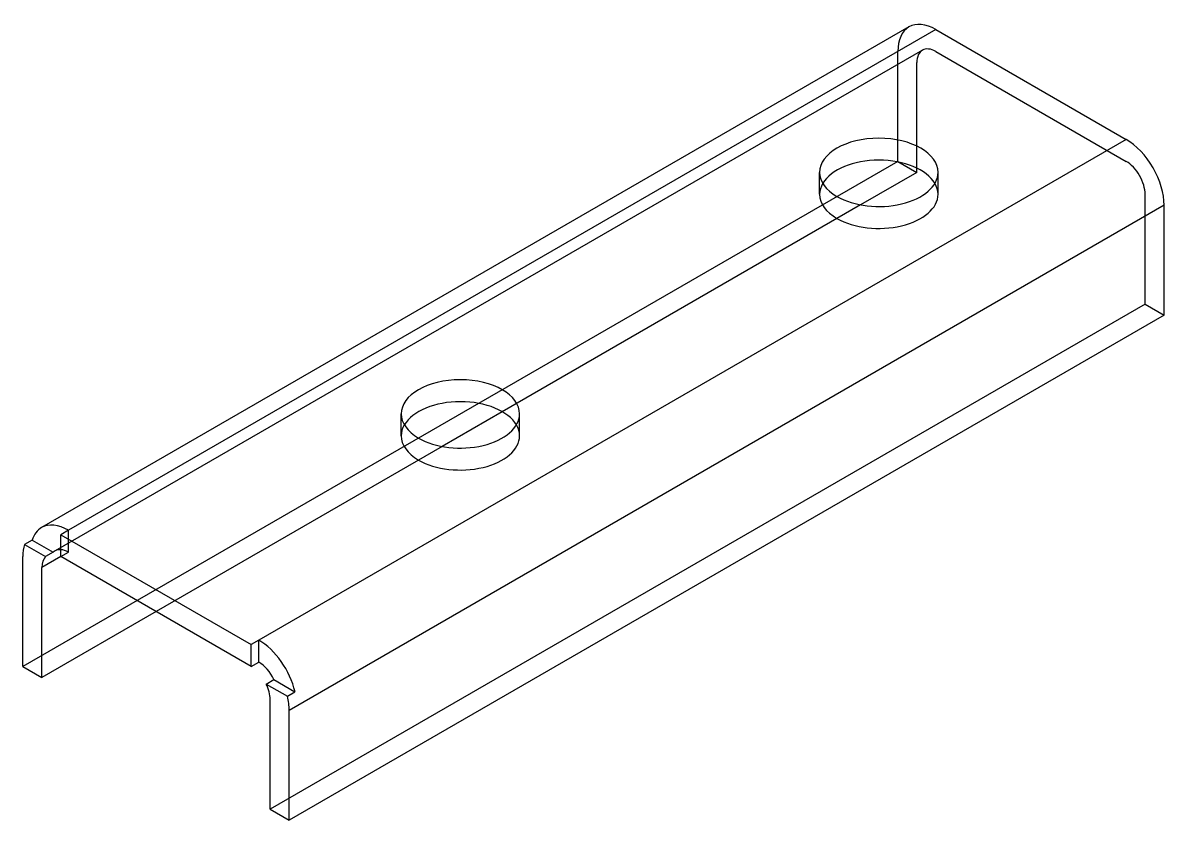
# Model space of a CAD drawing. Extents: x 128 to 1197, y 196 to 880.
# Drawn here: x 984.9 to 1197.1, y 731.4 to 879.6 of the extents above; entities that cross this region are included whole.
import ezdxf

# ---------------------------------------------------------------- set-up
doc = ezdxf.new("R2010")
doc.units = 0
doc.layers.add('IsoView', color=7, linetype='CONTINUOUS')

msp = doc.modelspace()

# ---------------------------------------------------------------- linework, layer by layer
at = {"layer": 'IsoView'}
for p, q in [((1149.62, 878.822), (988.403, 785.741)), ((1154.62, 878.327), (993.403, 785.246)), ((1154.62, 878.327), (1189.98, 857.914)), ((1152.12, 874.492), (990.903, 781.411)), ((1147.55, 853.832), (1147.55, 874.244)), ((1154.62, 874.244), (1189.98, 853.832)), ((1151.09, 852.573), (1151.09, 872.203)), ((1189.98, 857.914), (1028.76, 764.834)), ((1147.55, 853.832), (984.918, 759.935)), ((1147.55, 853.832), (1151.09, 851.79)), ((1133.02, 847.708), (1133.02, 851.79)), ((1151.09, 851.79), (1140.62, 845.749)), ((1151.09, 851.79), (1151.09, 852.573)), ((1155.02, 847.708), (1155.02, 851.79)), ((1193.51, 827.296), (1193.51, 847.708)), ((1197.05, 845.667), (1034.42, 751.77)), ((1140.62, 845.749), (1074.01, 807.291)), ((1197.05, 825.254), (1197.05, 845.667)), ((1193.51, 827.296), (1030.88, 733.398)), ((1197.05, 825.254), (1034.42, 731.357)), ((1193.51, 827.296), (1197.05, 825.254)), ((1055.24, 802.801), (1055.24, 806.883)), ((1074.01, 807.291), (1062.84, 800.842)), ((1077.24, 802.801), (1077.24, 806.883)), ((1062.84, 800.842), (1009.67, 770.141)), ((993.403, 785.246), (991.989, 784.429)), ((993.403, 781.163), (993.403, 785.246)), ((986.658, 783.425), (985.243, 782.608)), ((986.658, 783.425), (990.575, 781.163)), ((991.989, 784.429), (1027.34, 764.017)), ((991.989, 780.347), (991.989, 784.429)), ((985.243, 782.608), (989.16, 780.347)), ((990.575, 781.163), (989.16, 780.347)), ((991.989, 780.347), (993.403, 781.163)), ((984.918, 759.935), (984.918, 780.347)), ((991.989, 780.347), (988.453, 778.306)), ((1027.34, 759.935), (991.989, 780.347)), ((988.453, 757.893), (988.453, 778.306)), ((1009.67, 770.141), (988.453, 757.893)), ((1028.76, 764.834), (1027.34, 764.017)), ((1027.34, 759.935), (1027.34, 764.017)), ((1028.76, 760.751), (1028.76, 764.834)), ((984.918, 759.935), (988.453, 757.893)), ((1027.34, 759.935), (1028.76, 760.751)), ((1030.17, 756.669), (1031.59, 757.485)), ((1031.59, 757.485), (1035.5, 755.224)), ((1030.17, 756.669), (1034.09, 754.407)), ((1034.09, 754.407), (1035.5, 755.224)), ((1030.88, 733.398), (1030.88, 753.811)), ((1034.42, 731.357), (1034.42, 751.77)), ((1030.88, 733.398), (1034.42, 731.357))]:
    msp.add_line(p, q, dxfattribs=at)
for centre, major_axis, start_param, end_param in [((1154.62, 870.162), (-5, 8.66), 0, 0.785398), ((1154.62, 870.162), (-5, 8.66), 5.49779, 0), ((1154.62, 870.162), (-2.5, 4.33), 0, 0.785398), ((1154.62, 870.162), (-2.5, 4.33), 5.49779, 0), ((1144.02, 851.79), (11, 0), 0, 3.14159), ((1189.98, 849.749), (-5, 8.66), 3.92699, 5.49779), ((1144.02, 847.708), (11, 0), 0.32722, 2.81437), ((1189.98, 849.749), (-2.5, 4.33), 3.92699, 5.49779), ((1144.02, 851.79), (11, 0), 3.14159, 3.92699), ((1144.02, 851.79), (11, 0), 3.92699, 0), ((1144.02, 847.708), (11, 0), 2.81437, 3.14159), ((1144.02, 847.708), (11, 0), 0, 0.32722), ((1144.02, 847.708), (11, 0), 3.14159, 3.92699), ((1144.02, 847.708), (11, 0), 3.92699, 0), ((1066.24, 806.883), (11, 0), 0, 3.14159), ((1066.24, 802.801), (11, 0), 0.32722, 2.81437), ((1066.24, 806.883), (11, 0), 3.14159, 3.92699), ((1066.24, 806.883), (11, 0), 3.92699, 0), ((1066.24, 802.801), (11, 0), 2.81437, 3.14159), ((1066.24, 802.801), (11, 0), 0, 0.32722), ((1066.24, 802.801), (11, 0), 3.14159, 3.92699), ((1066.24, 802.801), (11, 0), 3.92699, 0), ((993.403, 777.081), (-5, 8.66), 0, 0.480706), ((993.403, 777.081), (-5, 8.66), 5.49779, 0), ((991.989, 776.264), (-5, 8.66), 0.480706, 0.785398), ((993.403, 777.081), (-2.5, 4.33), 0, 0.141897), ((993.403, 777.081), (-2.5, 4.33), 5.9093, 0), ((993.403, 777.081), (-2.5, 4.33), 5.49779, 5.9093), ((991.989, 776.264), (-2.5, 4.33), 0.141897, 0.785398), ((1028.76, 756.669), (-5, 8.66), 4.23168, 5.49779), ((1028.76, 756.669), (-2.5, 4.33), 4.57049, 5.49779), ((1027.34, 755.852), (-2.5, 4.33), 3.92699, 4.57049), ((1027.34, 755.852), (-5, 8.66), 3.92699, 4.23168)]:
    msp.add_ellipse(centre, major_axis=major_axis, ratio=0.57735, start_param=start_param, end_param=end_param, dxfattribs=at)

doc.saveas('drawing.dxf')
